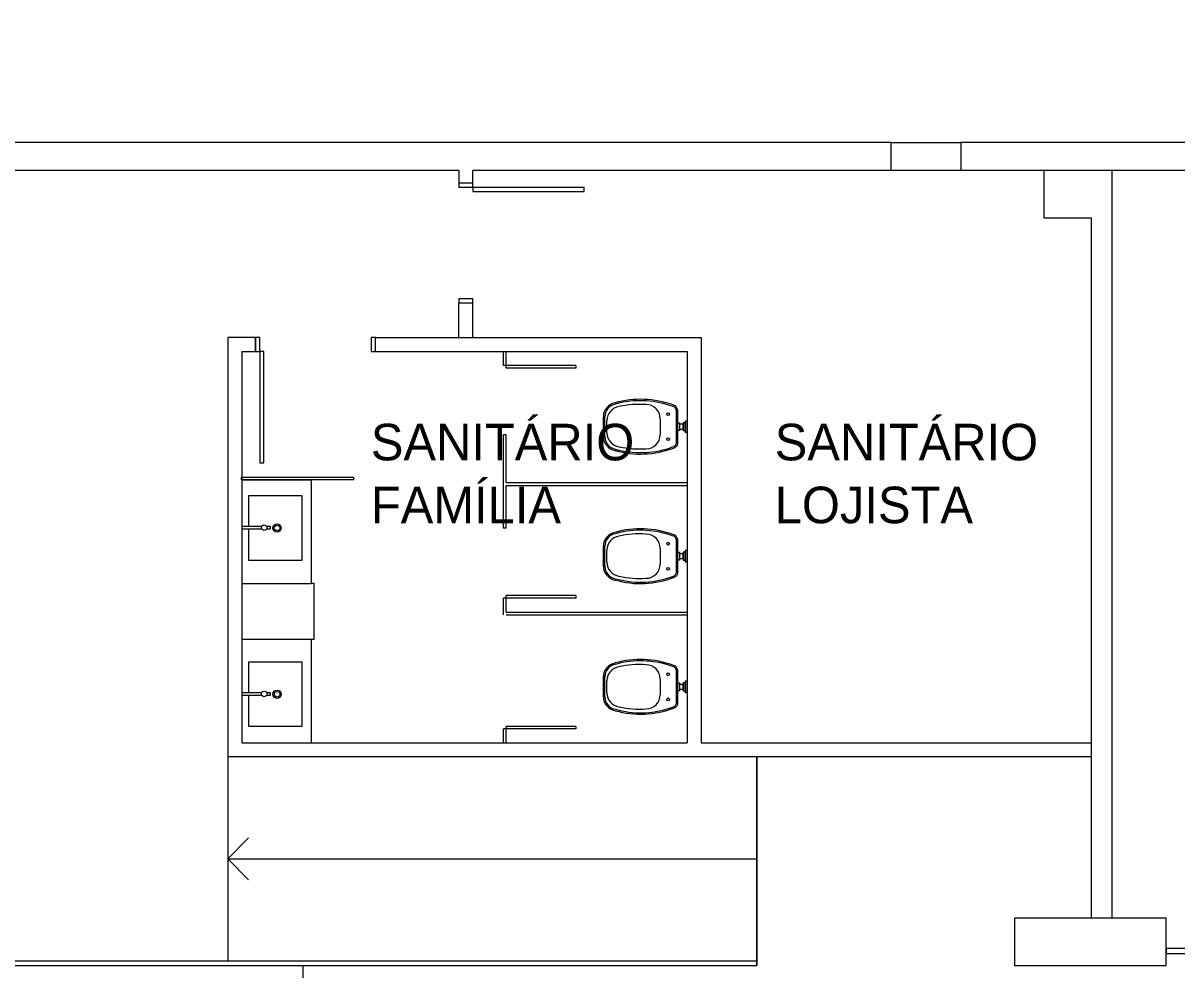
# Model space of a CAD drawing. Header units: metres. Extents: x 2855 to 2963, y 1748 to 1790.
# Drawn here: x 2863.24 to 2871.53, y 1761.94 to 1768.74 of the extents above; entities that cross this region are included whole.
import ezdxf

# ---------------------------------------------------------------- set-up
doc = ezdxf.new("R2010")
doc.units = ezdxf.units.M
doc.layers.add('PAREDES', color=7, linetype='Continuous')
doc.layers.add('VAGAS', color=253, linetype='Continuous')
doc.styles.add('PADRAO MK', font='')
doc.styles.add('ROMANS', font='romans', dxfattribs={"height": 0.16})
doc.styles.get("Standard").update_dxf_attribs({"font": 'arial.ttf'})
doc.styles.get('PADRAO MK').set_extended_font_data('AvantGarde Bk BT')
doc.dimstyles.new('Cota', dxfattribs={"dimtxt": 0.07, "dimasz": 0.08, "dimexe": 0.04, "dimexo": 0.04, "dimgap": 0.02, "dimtad": 1, "dimtxsty": 'Standard', "dimcen": 2.5, "dimclrd": 252, "dimclre": 252, "dimadec": 0, "dimazin": 0, "dimtfac": 1, "dimtmove": 0, "dimatfit": 3, "dimfxl": 1, "dimarcsym": 0})

# ---------------------------------------------------------------- blocks, each defined once
blk = doc.blocks.new('*D8')
at = {"layer": 'DEFPOINTS', "color": 0, "transparency": 16777216}
for p in [(2958.2093, 1788.2233), (2958.2093, 1768.1444), (2855.0605, 1767.879)]:
    blk.add_point(p, dxfattribs=at)
at = {"layer": 'VAGAS', "color": 1, "lineweight": -2, "transparency": 16777216}
for p, q in [((2855.0605, 1768.179), (2855.0605, 1788.7233)), ((2958.2093, 1768.4444), (2958.2093, 1788.7233)), ((2855.4105, 1788.2233), (2957.8593, 1788.2233))]:
    blk.add_line(p, q, dxfattribs=at)
at = {"layer": 'VAGAS', "color": 1, "transparency": 16777216}
for points in [[(2855.4105, 1788.2817), (2855.4105, 1788.165), (2855.0605, 1788.2233)], [(2957.8593, 1788.2817), (2957.8593, 1788.165), (2958.2093, 1788.2233)]]:
    blk.add_solid(points, dxfattribs=at)
at = {"layer": 'VAGAS', "color": 7, "transparency": 16777216, "insert": (2906.6349, 1789.0376), "char_height": 0.16, "attachment_point": 5, "style": 'ROMANS'}
blk.add_mtext('{\\H7.5x;103,15}', dxfattribs=at)
blk = doc.blocks.new('_ArchTick')
at = {"color": 0, "linetype": 'ByBlock', "const_width": 0.15}
blk.add_lwpolyline([(-0.5, -0.5), (0.5, 0.5)], dxfattribs=at)
blk = doc.blocks.new('*D9')
at = {"layer": 'DEFPOINTS', "color": 0, "transparency": 16777216}
for p in [(2909.4851, 1784.0814), (2863.2205, 1751.229), (2962.6765, 1751.229)]:
    blk.add_point(p, dxfattribs=at)
at = {"layer": 'VAGAS', "color": 1, "lineweight": -2, "transparency": 16777216}
for p, q in [((2909.7851, 1784.0814), (2963.1765, 1784.0814)), ((2962.6765, 1783.7314), (2962.6765, 1751.579)), ((2863.5205, 1751.229), (2963.1765, 1751.229))]:
    blk.add_line(p, q, dxfattribs=at)
at = {"layer": 'VAGAS', "color": 1, "transparency": 16777216}
for points in [[(2962.6182, 1783.7314), (2962.7348, 1783.7314), (2962.6765, 1784.0814)], [(2962.6182, 1751.579), (2962.7348, 1751.579), (2962.6765, 1751.229)]]:
    blk.add_solid(points, dxfattribs=at)
at = {"layer": 'VAGAS', "color": 7, "transparency": 16777216, "insert": (2961.8622, 1767.6552), "char_height": 0.16, "attachment_point": 5, "rotation": 90, "style": 'ROMANS'}
blk.add_mtext('{\\H7.5x;32,85}', dxfattribs=at)

msp = doc.modelspace()

# ---------------------------------------------------------------- linework, layer by layer
at = {"layer": 'PAREDES', "color": 253, "lineweight": 0}
for p, q in [((2869.4743, 1767.879), (2861.5243, 1767.879)), ((2869.4743, 1767.679), (2869.4743, 1767.879)), ((2869.4743, 1767.879), (2869.9743, 1767.879)), ((2869.4743, 1767.679), (2869.4743, 1767.879)), ((2877.8493, 1767.879), (2869.9743, 1767.879)), ((2869.9743, 1767.879), (2869.9743, 1767.679)), ((2869.9743, 1767.879), (2869.9743, 1767.679)), ((2866.3704, 1767.679), (2861.5243, 1767.679)), ((2866.3704, 1767.679), (2866.3704, 1767.5878)), ((2869.4743, 1767.679), (2866.4704, 1767.679)), ((2866.4704, 1767.5878), (2866.4704, 1767.679)), ((2869.9743, 1767.679), (2869.4743, 1767.679)), ((2877.8493, 1767.679), (2869.9743, 1767.679)), ((2870.5705, 1767.679), (2870.5705, 1767.339)), ((2871.0605, 1767.679), (2871.0605, 1767.679)), ((2871.0605, 1767.679), (2871.0605, 1767.679)), ((2871.0605, 1767.679), (2871.0605, 1762.309)), ((2866.4704, 1767.5878), (2866.3704, 1767.5878)), ((2866.3704, 1767.5878), (2866.3704, 1767.5578)), ((2866.3704, 1767.5878), (2866.3704, 1767.5878)), ((2866.4704, 1767.5878), (2866.3704, 1767.5878)), ((2866.3704, 1767.5578), (2867.2704, 1767.5578)), ((2866.4704, 1767.5578), (2866.4704, 1767.5878)), ((2866.4704, 1767.5578), (2866.4704, 1767.5278)), ((2866.4704, 1767.5578), (2866.4704, 1767.5278)), ((2867.2704, 1767.5278), (2867.2704, 1767.5578)), ((2867.2704, 1767.5278), (2867.2704, 1767.5578)), ((2866.4704, 1767.5278), (2867.2704, 1767.5278)), ((2866.4704, 1767.5278), (2867.2704, 1767.5278)), ((2870.5705, 1767.339), (2870.9105, 1767.339)), ((2870.9105, 1767.339), (2870.9105, 1762.309)), ((2866.4704, 1766.7578), (2866.3704, 1766.7578)), ((2866.3704, 1766.7578), (2866.3704, 1766.7278)), ((2866.4704, 1766.7578), (2866.3704, 1766.7578)), ((2866.3704, 1766.4791), (2866.3704, 1766.7278)), ((2866.3704, 1766.7278), (2866.4704, 1766.7278)), ((2866.3704, 1766.7278), (2866.4704, 1766.7278)), ((2866.4704, 1766.7278), (2866.4704, 1766.7578)), ((2866.4704, 1766.4791), (2866.4704, 1766.7278)), ((2864.7105, 1766.4791), (2864.7105, 1763.4689)), ((2864.9104, 1766.4791), (2864.7105, 1766.4791)), ((2864.9104, 1766.3791), (2864.9104, 1766.4791)), ((2864.9104, 1766.3791), (2864.9104, 1766.4791)), ((2864.9404, 1766.4791), (2864.9104, 1766.4791)), ((2864.9104, 1766.4791), (2864.9104, 1766.3791)), ((2864.9404, 1766.4791), (2864.9104, 1766.4791)), ((2864.9104, 1766.4791), (2864.9104, 1766.3791)), ((2864.9404, 1766.3791), (2864.9404, 1766.4791)), ((2865.7704, 1766.4791), (2865.7404, 1766.4791)), ((2865.7404, 1766.4791), (2865.7404, 1766.3791)), ((2865.7704, 1766.4791), (2865.7404, 1766.4791)), ((2865.7404, 1766.4791), (2865.7404, 1766.3791)), ((2865.7704, 1766.4791), (2865.7404, 1766.4791)), ((2865.7404, 1766.4791), (2865.7404, 1766.3791)), ((2865.7704, 1766.3791), (2865.7704, 1766.4791)), ((2865.7704, 1766.4791), (2868.1105, 1766.4791)), ((2865.7704, 1766.3791), (2865.7704, 1766.4791)), ((2865.7704, 1766.3791), (2865.7704, 1766.4791)), ((2865.7704, 1766.3791), (2865.7704, 1766.4791)), ((2865.7704, 1766.3791), (2865.7704, 1766.4791)), ((2868.1105, 1766.4791), (2868.1104, 1763.5688)), ((2864.8105, 1766.3791), (2864.8105, 1763.5689)), ((2864.8105, 1766.3791), (2864.9104, 1766.3791)), ((2864.9104, 1766.3791), (2864.9404, 1766.3791)), ((2864.9104, 1766.3791), (2864.9404, 1766.3791)), ((2864.9404, 1766.3791), (2864.9404, 1765.5791)), ((2864.9704, 1766.3791), (2864.9404, 1766.3791)), ((2864.9704, 1765.5791), (2864.9704, 1766.3791)), ((2865.7404, 1766.3791), (2865.7704, 1766.3791)), ((2865.7404, 1766.3791), (2865.7704, 1766.3791)), ((2865.7404, 1766.3791), (2865.7704, 1766.3791)), ((2865.7704, 1766.3791), (2868.0104, 1766.3791)), ((2866.6904, 1766.2791), (2866.6904, 1766.3791)), ((2866.7104, 1766.2791), (2866.7104, 1766.3791)), ((2868.0105, 1766.3791), (2868.0104, 1763.5688)), ((2868.0105, 1766.3791), (2868.0104, 1763.5688)), ((2867.2104, 1766.2791), (2866.6904, 1766.2791)), ((2866.7104, 1766.2591), (2866.7104, 1766.2791)), ((2867.2104, 1766.2591), (2866.7104, 1766.2591)), ((2867.2104, 1766.2791), (2867.2104, 1766.2591)), ((2867.9298, 1765.9617), (2867.9298, 1765.716)), ((2867.9398, 1765.9617), (2867.9398, 1765.716)), ((2867.4083, 1765.7675), (2867.4083, 1765.9101)), ((2867.4183, 1765.7675), (2867.4183, 1765.9101)), ((2867.4337, 1765.7949), (2867.4337, 1765.8827)), ((2867.8162, 1765.8957), (2867.8162, 1765.7819)), ((2868.0105, 1765.8795), (2867.9962, 1765.8795)), ((2867.9962, 1765.8795), (2867.9962, 1765.7982)), ((2868.0105, 1765.7982), (2868.0105, 1765.8795)), ((2867.9398, 1765.8102), (2867.9398, 1765.8675)), ((2867.9398, 1765.8675), (2867.9541, 1765.8675)), ((2867.9541, 1765.8102), (2867.9398, 1765.8102)), ((2867.9541, 1765.8675), (2867.9541, 1765.8102)), ((2867.9819, 1765.8564), (2867.9541, 1765.8564)), ((2867.9541, 1765.8564), (2867.9541, 1765.8213)), ((2867.9541, 1765.8213), (2867.9819, 1765.8213)), ((2867.9962, 1765.8675), (2867.9819, 1765.8675)), ((2867.9819, 1765.8675), (2867.9819, 1765.8102)), ((2867.9819, 1765.8213), (2867.9819, 1765.8564)), ((2867.9819, 1765.8102), (2867.9962, 1765.8102)), ((2867.9962, 1765.8102), (2867.9962, 1765.8675)), ((2867.9962, 1765.7982), (2868.0105, 1765.7982)), ((2866.7104, 1765.7791), (2866.6904, 1765.7791)), ((2866.6904, 1765.1102), (2866.6904, 1765.7791)), ((2866.7104, 1765.4369), (2866.7104, 1765.7791)), ((2864.9404, 1765.5791), (2864.9704, 1765.5791)), ((2864.8103, 1765.4579), (2864.8103, 1765.4767)), ((2864.8103, 1765.4767), (2865.6143, 1765.4767)), ((2865.6143, 1765.4767), (2865.6143, 1765.4579)), ((2864.8103, 1765.4579), (2865.3103, 1765.4578)), ((2865.6143, 1765.4579), (2864.8103, 1765.4579)), ((2865.3103, 1765.4578), (2865.3104, 1764.7129)), ((2866.7104, 1765.4369), (2868.0104, 1765.4369)), ((2866.7104, 1765.4169), (2868.0104, 1765.4169)), ((2866.7104, 1765.1102), (2866.7104, 1765.4169)), ((2865.2449, 1765.3413), (2864.8599, 1765.3413)), ((2864.8599, 1765.3413), (2864.8599, 1765.1236)), ((2865.2449, 1764.8813), (2865.2449, 1765.3413)), ((2864.8138, 1765.1036), (2864.8138, 1765.1236)), ((2864.8138, 1765.1236), (2864.9548, 1765.1236)), ((2864.9548, 1765.1036), (2864.8138, 1765.1036)), ((2864.8599, 1765.1036), (2864.8599, 1764.8813)), ((2864.9895, 1765.1236), (2865.0138, 1765.1236)), ((2865.0138, 1765.1036), (2864.9895, 1765.1036)), ((2865.0138, 1765.1236), (2865.0138, 1765.1036)), ((2866.7104, 1765.1102), (2866.6904, 1765.1102)), ((2867.4083, 1764.8375), (2867.4083, 1764.9801)), ((2867.4183, 1764.8375), (2867.4183, 1764.9801)), ((2867.9298, 1765.0317), (2867.9298, 1764.786)), ((2867.9398, 1765.0317), (2867.9398, 1764.786)), ((2867.4337, 1764.8649), (2867.4337, 1764.9527)), ((2867.8162, 1764.9657), (2867.8162, 1764.8519)), ((2867.9398, 1764.8802), (2867.9398, 1764.9375)), ((2867.9398, 1764.9375), (2867.9541, 1764.9375)), ((2867.9541, 1764.9375), (2867.9541, 1764.8802)), ((2867.9819, 1764.9264), (2867.9541, 1764.9264)), ((2867.9541, 1764.9264), (2867.9541, 1764.8913)), ((2867.9541, 1764.8913), (2867.9819, 1764.8913)), ((2867.9962, 1764.9375), (2867.9819, 1764.9375)), ((2867.9819, 1764.9375), (2867.9819, 1764.8802)), ((2867.9819, 1764.8913), (2867.9819, 1764.9264)), ((2868.0105, 1764.9495), (2867.9962, 1764.9495)), ((2867.9962, 1764.9495), (2867.9962, 1764.8682)), ((2867.9962, 1764.8802), (2867.9962, 1764.9375)), ((2868.0105, 1764.8682), (2868.0105, 1764.9495)), ((2864.8599, 1764.8813), (2865.2449, 1764.8813)), ((2867.9541, 1764.8802), (2867.9398, 1764.8802)), ((2867.9819, 1764.8802), (2867.9962, 1764.8802)), ((2867.9962, 1764.8682), (2868.0105, 1764.8682)), ((2864.8104, 1764.7129), (2865.3104, 1764.7128)), ((2865.3304, 1764.7128), (2865.3104, 1764.7128)), ((2865.3304, 1764.3128), (2865.3304, 1764.7128)), ((2866.6904, 1764.4869), (2866.6904, 1764.6069)), ((2867.2104, 1764.6069), (2866.6904, 1764.6069)), ((2867.2104, 1764.6269), (2866.7104, 1764.6269)), ((2866.7104, 1764.5069), (2866.7104, 1764.6269)), ((2867.2104, 1764.6269), (2867.2104, 1764.6069)), ((2866.7104, 1764.5069), (2868.0104, 1764.5069)), ((2866.7104, 1764.4869), (2868.0104, 1764.4869)), ((2864.8104, 1764.3129), (2865.3104, 1764.3128)), ((2865.3101, 1764.3128), (2865.3102, 1763.5669)), ((2865.3104, 1764.3128), (2865.3304, 1764.3128)), ((2865.245, 1764.1473), (2864.86, 1764.1473)), ((2864.86, 1764.1473), (2864.86, 1763.9296)), ((2865.245, 1763.6873), (2865.245, 1764.1473)), ((2867.9299, 1764.0937), (2867.9299, 1763.848)), ((2867.9399, 1764.0937), (2867.9399, 1763.848)), ((2867.4084, 1763.8995), (2867.4084, 1764.0421)), ((2867.4184, 1763.8995), (2867.4184, 1764.0421)), ((2867.4338, 1763.9269), (2867.4338, 1764.0147)), ((2867.8163, 1764.0277), (2867.8163, 1763.9139)), ((2867.9399, 1763.9422), (2867.9399, 1763.9995)), ((2867.9399, 1763.9995), (2867.9541, 1763.9995)), ((2867.9541, 1763.9995), (2867.9541, 1763.9422)), ((2867.982, 1763.9884), (2867.9541, 1763.9884)), ((2867.9541, 1763.9884), (2867.9541, 1763.9533)), ((2867.9962, 1763.9995), (2867.982, 1763.9995)), ((2867.982, 1763.9995), (2867.982, 1763.9422)), ((2867.982, 1763.9533), (2867.982, 1763.9884)), ((2868.0105, 1764.0115), (2867.9962, 1764.0115)), ((2867.9962, 1764.0115), (2867.9962, 1763.9302)), ((2867.9962, 1763.9422), (2867.9962, 1763.9995)), ((2868.0105, 1763.9302), (2868.0105, 1764.0115)), ((2864.8139, 1763.9096), (2864.8139, 1763.9296)), ((2864.8139, 1763.9296), (2864.9549, 1763.9296)), ((2864.9549, 1763.9096), (2864.8139, 1763.9096)), ((2864.86, 1763.9096), (2864.86, 1763.6873)), ((2864.9896, 1763.9296), (2865.0139, 1763.9296)), ((2865.0139, 1763.9096), (2864.9896, 1763.9096)), ((2865.0139, 1763.9296), (2865.0139, 1763.9096)), ((2867.9541, 1763.9422), (2867.9399, 1763.9422)), ((2867.9541, 1763.9533), (2867.982, 1763.9533)), ((2867.982, 1763.9422), (2867.9962, 1763.9422)), ((2867.9962, 1763.9302), (2868.0105, 1763.9302)), ((2864.86, 1763.6873), (2865.245, 1763.6873)), ((2867.2104, 1763.6689), (2866.6904, 1763.6689)), ((2866.6904, 1763.5689), (2866.6904, 1763.6689)), ((2867.2104, 1763.6869), (2866.7104, 1763.6869)), ((2866.7104, 1763.5689), (2866.7104, 1763.6869)), ((2867.2104, 1763.6869), (2867.2104, 1763.6689)), ((2864.8105, 1763.5689), (2868.0104, 1763.5689)), ((2865.3102, 1763.5669), (2864.8106, 1763.5669)), ((2868.1104, 1763.5689), (2870.9105, 1763.5689)), ((2864.7105, 1763.4735), (2864.7105, 1761.9991)), ((2864.7105, 1763.4735), (2864.7105, 1761.9991)), ((2870.9105, 1763.4689), (2864.7105, 1763.4689)), ((2868.5105, 1763.4735), (2868.5105, 1761.9992)), ((2868.5105, 1762.0003), (2868.5105, 1763.4723)), ((2868.5105, 1762.0003), (2868.5105, 1763.4723)), ((2864.7105, 1762.7353), (2864.8604, 1762.8854)), ((2864.7105, 1762.7353), (2865.0105, 1762.7354)), ((2864.8605, 1762.5854), (2864.7105, 1762.7353)), ((2865.0105, 1762.7354), (2868.5105, 1762.7367)), ((2870.9105, 1762.309), (2870.3605, 1762.309)), ((2870.3605, 1762.309), (2870.3605, 1761.969)), ((2871.4505, 1762.309), (2870.3605, 1762.309)), ((2870.3605, 1762.309), (2870.3605, 1761.969)), ((2870.9105, 1762.309), (2870.9105, 1762.309)), ((2870.9105, 1762.309), (2870.9105, 1762.309)), ((2871.4505, 1762.309), (2870.9105, 1762.309)), ((2871.0605, 1762.309), (2871.0605, 1762.309)), ((2871.0605, 1762.309), (2871.0605, 1762.309)), ((2871.4505, 1761.969), (2871.4505, 1762.309)), ((2871.4505, 1761.969), (2871.4505, 1762.309)), ((2868.5104, 1762.0003), (2863.1505, 1762.0003)), ((2868.5105, 1761.969), (2868.5104, 1762.0003)), ((2868.5105, 1762.0003), (2868.5105, 1761.9703)), ((2868.5105, 1762.0003), (2868.5105, 1761.9703)), ((2863.1505, 1761.969), (2865.2505, 1761.969)), ((2865.2505, 1761.969), (2868.5105, 1761.9703)), ((2865.2505, 1761.969), (2868.5105, 1761.9703)), ((2865.2505, 1761.969), (2865.2505, 1761.869)), ((2865.2505, 1761.969), (2868.5105, 1761.969)), ((2870.3605, 1761.969), (2871.4505, 1761.969)), ((2870.3605, 1761.969), (2871.4505, 1761.969))]:
    msp.add_line(p, q, dxfattribs=at)
msp.add_lwpolyline([(2877.8493, 1762.0921), (2871.4505, 1762.0921), (2871.4505, 1762.0565), (2877.8493, 1762.0565)], dxfattribs=at)
for centre, radius in [((2867.8736, 1765.9288), 0.01), ((2867.8736, 1765.7488), 0.01), ((2864.9721, 1765.1136), 0.02), ((2865.0649, 1765.1113), 0.03), ((2865.0649, 1765.1113), 0.02), ((2867.8736, 1764.9988), 0.01), ((2867.8736, 1764.8188), 0.01), ((2867.8737, 1764.0608), 0.01), ((2864.9723, 1763.9196), 0.02), ((2865.065, 1763.9173), 0.03), ((2865.065, 1763.9173), 0.02), ((2867.8737, 1763.8808), 0.01)]:
    msp.add_circle(centre, radius, dxfattribs=at)
for centre, major_axis, ratio, start_param, end_param in [((2867.7612, 1764.5618), (0.1586, -1.47), 0.667411, 2.828026, 3.256378), ((2867.5099, 1765.9101), (0.0718, -0.0718), 1, 2.54085, 3.926991), ((2867.5099, 1765.9101), (0.0648, -0.0648), 1, 2.54085, 3.926991), ((2867.5353, 1765.8827), (0.0718, -0.0718), 1, 2.515718, 3.926991), ((2867.6671, 1765.2935), (0.4987, 0.4987), 1, 0.721519, 0.996758), ((2867.7146, 1765.8957), (0.0718, 0.0718), 1, -0.785398, 0.795696), ((2867.9144, 1765.9617), (0.0126, -0.0303), 0.748805, 1.27004, 2.636322), ((2867.5353, 1765.7949), (0.0718, -0.0718), 1, 3.926991, 5.338264), ((2867.5099, 1765.7675), (0.0718, -0.0718), 1, 3.926991, 5.313131), ((2867.5099, 1765.7675), (0.0648, 0.0648), 1, 2.356194, 3.742335), ((2867.7146, 1765.7819), (0.0718, -0.0718), 1, 5.48749, 7.068583), ((2867.7627, 1767.1158), (0.1592, 1.47), 0.66265, 3.026498, 3.461338), ((2867.6686, 1766.3841), (0.4987, -0.4987), 1, 5.286428, 5.561666), ((2867.5099, 1764.9801), (0.0718, -0.0718), 1, 2.54085, 3.926991), ((2867.5099, 1764.9801), (0.0648, -0.0648), 1, 2.54085, 3.926991), ((2867.5353, 1764.9527), (0.0718, -0.0718), 1, 2.515718, 3.926991), ((2867.7612, 1763.6318), (0.1586, -1.47), 0.667411, 2.828026, 3.256378), ((2867.6671, 1764.3635), (0.4987, 0.4987), 1, 0.721519, 0.996758), ((2867.7146, 1764.9657), (0.0718, 0.0718), 1, -0.785398, 0.795696), ((2867.9144, 1765.0317), (0.0126, -0.0303), 0.748805, 1.27004, 2.636322), ((2867.5099, 1764.8375), (0.0718, -0.0718), 1, 3.926991, 5.313131), ((2867.5099, 1764.8375), (0.0648, 0.0648), 1, 2.356194, 3.742335), ((2867.5353, 1764.8649), (0.0718, -0.0718), 1, 3.926991, 5.338264), ((2867.7146, 1764.8519), (0.0718, -0.0718), 1, 5.48749, 7.068583), ((2867.7627, 1766.1858), (0.1592, 1.47), 0.66265, 3.026498, 3.461338), ((2867.6686, 1765.4541), (0.4987, -0.4987), 1, 5.286428, 5.561666), ((2867.51, 1764.0421), (0.0718, -0.0718), 1, 2.54085, 3.926991), ((2867.7613, 1762.6938), (0.1586, -1.47), 0.667411, 2.828026, 3.256378), ((2867.51, 1764.0421), (0.0648, -0.0648), 1, 2.54085, 3.926991), ((2867.5354, 1764.0147), (0.0718, -0.0718), 1, 2.515718, 3.926991), ((2867.6672, 1763.4255), (0.4987, 0.4987), 1, 0.721519, 0.996758), ((2867.7147, 1764.0277), (0.0718, 0.0718), 1, -0.785398, 0.795696), ((2867.9145, 1764.0937), (0.0126, -0.0303), 0.748805, 1.27004, 2.636322), ((2867.51, 1763.8995), (0.0718, -0.0718), 1, 3.926991, 5.313131), ((2867.51, 1763.8995), (0.0648, 0.0648), 1, 2.356194, 3.742335), ((2867.5354, 1763.9269), (0.0718, -0.0718), 1, 3.926991, 5.338264), ((2867.7147, 1763.9139), (0.0718, -0.0718), 1, 5.48749, 7.068583), ((2867.7628, 1765.2478), (0.1592, 1.47), 0.66265, 3.026498, 3.461338), ((2867.6687, 1764.5161), (0.4987, -0.4987), 1, 5.286428, 5.561666)]:
    msp.add_ellipse(centre, major_axis=major_axis, ratio=ratio, start_param=start_param, end_param=end_param, dxfattribs=at)
at = {"layer": 'PAREDES', "color": 253, "lineweight": 0, "extrusion": (0, 0, -1)}
for centre in [(2867.9144, 1765.716), (2867.9144, 1764.786), (2867.9145, 1763.848)]:
    msp.add_ellipse(centre, major_axis=(0.0118, 0.0285), ratio=0.802157, start_param=1.250008, end_param=2.532667, dxfattribs=at)
at = {"layer": 'PAREDES', "color": 253, "lineweight": 0}
for points, knots in [([(2867.9095, 1765.9834), (2867.7825, 1766.029), (2867.652, 1766.0377), (2867.5162, 1766.0064), (2867.5051, 1766.0036), (2867.494, 1766.0004)], [-0.3135665, -0.3135665, -0.3135665, -0.3135665, 0.0795115, 0.0795115, 0.1147855, 0.1147855, 0.1147855, 0.1147855]), ([(2867.93, 1765.9601), (2867.9288, 1765.9674), (2867.9245, 1765.9749), (2867.9169, 1765.9812), (2867.9143, 1765.9825), (2867.912, 1765.9831)], [4.411632, 4.411632, 4.411632, 4.411632, 5.32342, 5.32342, 5.777915, 5.777915, 5.777915, 5.777915]), ([(2867.9299, 1765.7173), (2867.929, 1765.7105), (2867.925, 1765.7035), (2867.9183, 1765.6983), (2867.9164, 1765.6973), (2867.9146, 1765.6967)], [1.250008, 1.250008, 1.250008, 1.250008, 2.190527, 2.190527, 2.532667, 2.532667, 2.532667, 2.532667]), ([(2867.4955, 1765.6773), (2867.6208, 1765.6412), (2867.7531, 1765.644), (2867.8931, 1765.689), (2867.9038, 1765.6927), (2867.9143, 1765.6966)], [3.0264977, 3.0264977, 3.0264977, 3.0264977, 3.4283239, 3.4283239, 3.4613379, 3.4613379, 3.4613379, 3.4613379]), ([(2867.9095, 1765.0534), (2867.7825, 1765.099), (2867.652, 1765.1077), (2867.5162, 1765.0764), (2867.5051, 1765.0736), (2867.494, 1765.0704)], [-0.3135665, -0.3135665, -0.3135665, -0.3135665, 0.0795115, 0.0795115, 0.1147855, 0.1147855, 0.1147855, 0.1147855]), ([(2867.9299, 1765.0301), (2867.9287, 1765.0374), (2867.9244, 1765.0449), (2867.9169, 1765.0512), (2867.9143, 1765.0525), (2867.912, 1765.0531)], [4.411632, 4.411632, 4.411632, 4.411632, 5.32342, 5.32342, 5.777915, 5.777915, 5.777915, 5.777915]), ([(2867.4955, 1764.7473), (2867.6208, 1764.7112), (2867.7531, 1764.714), (2867.8931, 1764.759), (2867.9037, 1764.7627), (2867.9143, 1764.7666)], [3.0264977, 3.0264977, 3.0264977, 3.0264977, 3.4283239, 3.4283239, 3.4613379, 3.4613379, 3.4613379, 3.4613379]), ([(2867.9299, 1764.7873), (2867.929, 1764.7805), (2867.925, 1764.7735), (2867.9183, 1764.7683), (2867.9164, 1764.7673), (2867.9146, 1764.7667)], [1.250008, 1.250008, 1.250008, 1.250008, 2.190527, 2.190527, 2.532667, 2.532667, 2.532667, 2.532667]), ([(2867.9096, 1764.1154), (2867.7825, 1764.161), (2867.652, 1764.1697), (2867.5162, 1764.1384), (2867.5051, 1764.1355), (2867.494, 1764.1324)], [-0.3135665, -0.3135665, -0.3135665, -0.3135665, 0.0795115, 0.0795115, 0.1147855, 0.1147855, 0.1147855, 0.1147855]), ([(2867.93, 1764.0921), (2867.9288, 1764.0994), (2867.9245, 1764.1069), (2867.9169, 1764.1132), (2867.9143, 1764.1145), (2867.9121, 1764.1151)], [4.411632, 4.411632, 4.411632, 4.411632, 5.32342, 5.32342, 5.777915, 5.777915, 5.777915, 5.777915]), ([(2867.4956, 1763.8093), (2867.6208, 1763.7732), (2867.7531, 1763.776), (2867.8932, 1763.821), (2867.9038, 1763.8246), (2867.9144, 1763.8286)], [3.0264977, 3.0264977, 3.0264977, 3.0264977, 3.4283239, 3.4283239, 3.4613379, 3.4613379, 3.4613379, 3.4613379]), ([(2867.93, 1763.8493), (2867.9291, 1763.8425), (2867.925, 1763.8354), (2867.9183, 1763.8303), (2867.9165, 1763.8293), (2867.9147, 1763.8287)], [1.250008, 1.250008, 1.250008, 1.250008, 2.190527, 2.190527, 2.532667, 2.532667, 2.532667, 2.532667])]:
    msp.add_open_spline(points, degree=3, knots=knots, dxfattribs=at)

# ---------------------------------------------------------------- texts
at = {"layer": 'PAREDES', "color": 253, "lineweight": 0, "style": 'PADRAO MK'}
for s, p in [('SANITÁRIO', (2865.738, 1765.597)), ('SANITÁRIO', (2868.6385, 1765.597)), ('FAMÍLIA', (2865.738, 1765.1456)), ('LOJISTA', (2868.6385, 1765.1456))]:
    msp.add_text(s, height=0.2625, dxfattribs=at).set_placement(p)

# ---------------------------------------------------------------- dimensions: what is measured, and where the dimension line sits
at = {"layer": 'VAGAS', "color": 253}
dim = msp.add_linear_dim(base=(2958.2093, 1788.2233), p1=(2855.0605, 1767.879), p2=(2958.2093, 1768.1444), text='{\\H7.5x;<>}', dimstyle='Cota', override={"dimtxt": 0.63, "dimasz": 0.35, "dimexe": 0.5, "dimexo": 0.3, "dimgap": 0.1, "dimtxsty": 'ROMANS', "dimblk1": 'ArchTick', "dimblk2": 'ArchTick', "dimclrd": 1, "dimclre": 1, "dimclrt": 7}, dxfattribs=at)
dim.commit()
dim.dimension.update_dxf_attribs({"geometry": '*D8', "text_midpoint": (2906.6349, 1789.0376)})
dim = msp.add_linear_dim(base=(2962.6765, 1751.229), p1=(2909.4851, 1784.0814), p2=(2863.2205, 1751.229), angle=270, text='{\\H7.5x;<>}', dimstyle='Cota', override={"dimtxt": 0.63, "dimasz": 0.35, "dimexe": 0.5, "dimexo": 0.3, "dimgap": 0.1, "dimtxsty": 'ROMANS', "dimblk1": 'ArchTick', "dimblk2": 'ArchTick', "dimclrd": 1, "dimclre": 1, "dimclrt": 7}, dxfattribs=at)
dim.commit()
dim.dimension.update_dxf_attribs({"geometry": '*D9', "text_midpoint": (2961.8622, 1767.6552)})

doc.saveas('drawing.dxf')
